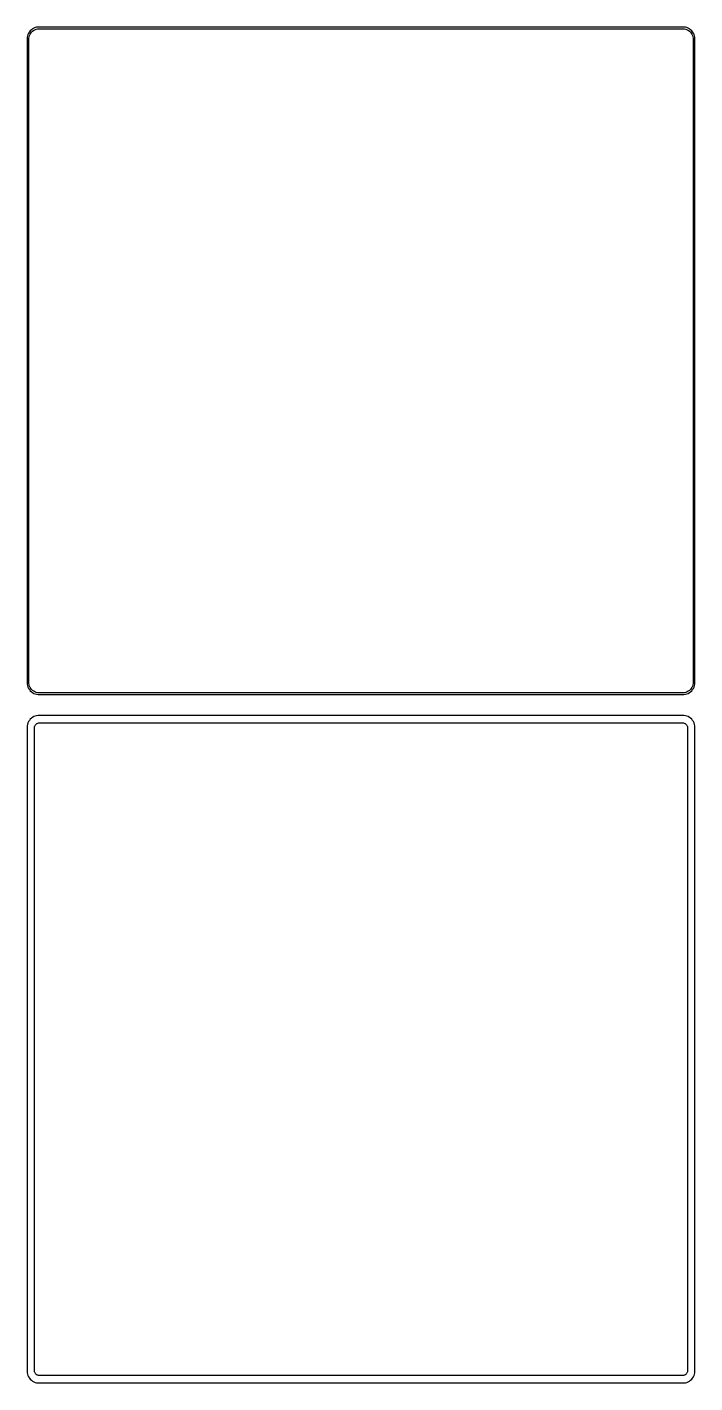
# Model space of a CAD drawing. Header units: metres. Extents: x -142 to 142, y 446 to 1024.
import ezdxf

# ---------------------------------------------------------------- set-up
doc = ezdxf.new("R2010")
doc.units = ezdxf.units.M

msp = doc.modelspace()

# ---------------------------------------------------------------- linework, layer by layer
for p, q in [((-142.461, 1020.13), (-142.5, 1019.5)), ((-142.5, 1019.5), (-142.5, 744.5)), ((-142.343, 1020.74), (-142.461, 1020.13)), ((-142.149, 1021.34), (-142.343, 1020.74)), ((-141.882, 1021.91), (-142.149, 1021.34)), ((-141.545, 1022.44), (-141.882, 1021.91)), ((-141.828, 1019.25), (-141.792, 1019.82)), ((-141.828, 744.75), (-141.828, 1019.25)), ((-141.792, 1019.82), (-141.685, 1020.39)), ((-141.685, 1020.39), (-141.507, 1020.94)), ((-141.145, 1022.92), (-141.545, 1022.44)), ((-141.507, 1020.94), (-141.262, 1021.46)), ((-141.262, 1021.46), (-140.954, 1021.94)), ((-140.687, 1023.35), (-141.145, 1022.92)), ((-140.954, 1021.94), (-140.588, 1022.38)), ((-140.179, 1023.72), (-140.687, 1023.35)), ((-140.588, 1022.38), (-140.168, 1022.78)), ((-139.629, 1024.02), (-140.179, 1023.72)), ((-140.168, 1022.78), (-139.703, 1023.12)), ((-139.703, 1023.12), (-139.199, 1023.39)), ((-139.045, 1024.26), (-139.629, 1024.02)), ((-139.199, 1023.39), (-138.665, 1023.6)), ((-138.437, 1024.41), (-139.045, 1024.26)), ((-138.665, 1023.6), (-138.108, 1023.75)), ((-137.814, 1024.49), (-138.437, 1024.41)), ((-138.108, 1023.75), (-137.537, 1023.82)), ((137.814, 1024.49), (-137.814, 1024.49)), ((-137.537, 1023.82), (137.537, 1023.82)), ((137.537, 1023.82), (138.108, 1023.75)), ((138.437, 1024.41), (137.814, 1024.49)), ((138.108, 1023.75), (138.665, 1023.6)), ((139.045, 1024.26), (138.437, 1024.41)), ((138.665, 1023.6), (139.199, 1023.39)), ((139.629, 1024.02), (139.045, 1024.26)), ((139.199, 1023.39), (139.703, 1023.12)), ((140.179, 1023.72), (139.629, 1024.02)), ((139.703, 1023.12), (140.168, 1022.78)), ((140.168, 1022.78), (140.588, 1022.38)), ((140.687, 1023.35), (140.179, 1023.72)), ((140.588, 1022.38), (140.954, 1021.94)), ((141.145, 1022.92), (140.687, 1023.35)), ((140.954, 1021.94), (141.262, 1021.46)), ((141.545, 1022.44), (141.145, 1022.92)), ((141.262, 1021.46), (141.507, 1020.94)), ((141.507, 1020.94), (141.685, 1020.39)), ((141.882, 1021.91), (141.545, 1022.44)), ((141.685, 1020.39), (141.792, 1019.82)), ((141.792, 1019.82), (141.828, 1019.25)), ((141.828, 1019.25), (141.828, 744.75)), ((142.149, 1021.34), (141.882, 1021.91)), ((142.343, 1020.74), (142.149, 1021.34)), ((142.461, 1020.13), (142.343, 1020.74)), ((142.5, 1019.5), (142.461, 1020.13)), ((142.5, 744.5), (142.5, 1019.5)), ((-142.5, 744.5), (-142.461, 743.873)), ((-142.461, 743.873), (-142.343, 743.257)), ((-142.343, 743.257), (-142.149, 742.659)), ((-142.149, 742.659), (-141.882, 742.091)), ((-141.882, 742.091), (-141.545, 741.561)), ((-141.792, 744.176), (-141.828, 744.75)), ((-141.685, 743.611), (-141.792, 744.176)), ((-141.507, 743.065), (-141.685, 743.611)), ((-141.545, 741.561), (-141.145, 741.077)), ((-141.262, 742.544), (-141.507, 743.065)), ((-140.954, 742.059), (-141.262, 742.544)), ((-140.588, 741.616), (-140.954, 742.059)), ((-140.168, 741.222), (-140.588, 741.616)), ((-139.703, 740.884), (-140.168, 741.222)), ((140.168, 741.222), (139.703, 740.884)), ((140.588, 741.616), (140.168, 741.222)), ((140.954, 742.059), (140.588, 741.616)), ((141.262, 742.544), (140.954, 742.059)), ((141.145, 741.077), (141.545, 741.561)), ((141.507, 743.065), (141.262, 742.544)), ((141.685, 743.611), (141.507, 743.065)), ((141.545, 741.561), (141.882, 742.091)), ((141.792, 744.176), (141.685, 743.611)), ((141.828, 744.75), (141.792, 744.176)), ((141.882, 742.091), (142.149, 742.659)), ((142.149, 742.659), (142.343, 743.257)), ((142.343, 743.257), (142.461, 743.873)), ((142.461, 743.873), (142.5, 744.5)), ((-141.145, 741.077), (-140.687, 740.647)), ((-140.687, 740.647), (-140.179, 740.278)), ((-140.179, 740.278), (-139.629, 739.976)), ((-139.199, 740.607), (-139.703, 740.884)), ((-139.629, 739.976), (-139.045, 739.745)), ((-138.665, 740.396), (-139.199, 740.607)), ((-139.045, 739.745), (-138.437, 739.589)), ((-138.108, 740.253), (-138.665, 740.396)), ((-138.437, 739.589), (-137.814, 739.51)), ((-137.537, 740.181), (-138.108, 740.253)), ((-137.814, 739.51), (137.814, 739.51)), ((137.537, 740.181), (-137.537, 740.181)), ((138.108, 740.253), (137.537, 740.181)), ((137.814, 739.51), (138.437, 739.589)), ((138.665, 740.396), (138.108, 740.253)), ((138.437, 739.589), (139.045, 739.745)), ((139.199, 740.607), (138.665, 740.396)), ((139.045, 739.745), (139.629, 739.976)), ((139.703, 740.884), (139.199, 740.607)), ((139.629, 739.976), (140.179, 740.278)), ((140.179, 740.278), (140.687, 740.647)), ((140.687, 740.647), (141.145, 741.077)), ((-140.179, 729.722), (-140.687, 729.353)), ((-139.629, 730.024), (-140.179, 729.722)), ((-139.045, 730.255), (-139.629, 730.024)), ((-138.437, 730.411), (-139.045, 730.255)), ((-137.814, 730.49), (-138.437, 730.411)), ((137.814, 730.49), (-137.814, 730.49)), ((138.437, 730.411), (137.814, 730.49)), ((139.045, 730.255), (138.437, 730.411)), ((139.629, 730.024), (139.045, 730.255)), ((140.179, 729.722), (139.629, 730.024)), ((140.687, 729.353), (140.179, 729.722)), ((-142.461, 726.127), (-142.5, 725.5)), ((-142.5, 725.5), (-142.5, 450.5)), ((-142.343, 726.743), (-142.461, 726.127)), ((-142.149, 727.341), (-142.343, 726.743)), ((-141.882, 727.909), (-142.149, 727.341)), ((-141.545, 728.439), (-141.882, 727.909)), ((-141.145, 728.923), (-141.545, 728.439)), ((-140.687, 729.353), (-141.145, 728.923)), ((-139.36, 725.25), (-139.343, 725.514)), ((-139.36, 450.75), (-139.36, 725.25)), ((-139.343, 725.514), (-139.293, 725.775)), ((-139.293, 725.775), (-139.211, 726.027)), ((-139.211, 726.027), (-139.099, 726.266)), ((-139.099, 726.266), (-138.957, 726.49)), ((-138.957, 726.49), (-138.788, 726.694)), ((-138.788, 726.694), (-138.595, 726.876)), ((-138.595, 726.876), (-138.38, 727.031)), ((-138.38, 727.031), (-138.148, 727.159)), ((-138.148, 727.159), (-137.902, 727.256)), ((-137.902, 727.256), (-137.645, 727.322)), ((-137.645, 727.322), (-137.382, 727.355)), ((-137.382, 727.355), (137.382, 727.355)), ((137.382, 727.355), (137.645, 727.322)), ((137.645, 727.322), (137.902, 727.256)), ((137.902, 727.256), (138.148, 727.159)), ((138.148, 727.159), (138.38, 727.031)), ((138.38, 727.031), (138.595, 726.876)), ((138.595, 726.876), (138.788, 726.694)), ((138.788, 726.694), (138.957, 726.49)), ((138.957, 726.49), (139.099, 726.266)), ((139.099, 726.266), (139.211, 726.027)), ((139.211, 726.027), (139.293, 725.775)), ((139.293, 725.775), (139.343, 725.514)), ((139.343, 725.514), (139.36, 725.25)), ((139.36, 725.25), (139.36, 450.75)), ((141.145, 728.923), (140.687, 729.353)), ((141.545, 728.439), (141.145, 728.923)), ((141.882, 727.909), (141.545, 728.439)), ((142.149, 727.341), (141.882, 727.909)), ((142.343, 726.743), (142.149, 727.341)), ((142.461, 726.127), (142.343, 726.743)), ((142.5, 725.5), (142.461, 726.127)), ((142.5, 450.5), (142.5, 725.5)), ((-142.5, 450.5), (-142.461, 449.873)), ((-142.461, 449.873), (-142.343, 449.257)), ((-142.343, 449.257), (-142.149, 448.659)), ((-142.149, 448.659), (-141.882, 448.091)), ((-141.882, 448.091), (-141.545, 447.561)), ((-141.545, 447.561), (-141.145, 447.077)), ((-141.145, 447.077), (-140.687, 446.647)), ((-140.687, 446.647), (-140.179, 446.278)), ((-140.179, 446.278), (-139.629, 445.976)), ((-139.629, 445.976), (-139.045, 445.745)), ((-139.343, 450.486), (-139.36, 450.75)), ((-139.293, 450.225), (-139.343, 450.486)), ((-139.211, 449.973), (-139.293, 450.225)), ((-139.099, 449.734), (-139.211, 449.973)), ((-138.957, 449.51), (-139.099, 449.734)), ((-138.788, 449.306), (-138.957, 449.51)), ((-138.595, 449.124), (-138.788, 449.306)), ((-138.38, 448.969), (-138.595, 449.124)), ((-138.148, 448.841), (-138.38, 448.969)), ((-137.902, 448.744), (-138.148, 448.841)), ((-137.645, 448.678), (-137.902, 448.744)), ((-137.382, 448.645), (-137.645, 448.678)), ((137.382, 448.645), (-137.382, 448.645)), ((137.645, 448.678), (137.382, 448.645)), ((137.902, 448.744), (137.645, 448.678)), ((138.148, 448.841), (137.902, 448.744)), ((138.38, 448.969), (138.148, 448.841)), ((138.595, 449.124), (138.38, 448.969)), ((138.788, 449.306), (138.595, 449.124)), ((138.957, 449.51), (138.788, 449.306)), ((139.099, 449.734), (138.957, 449.51)), ((139.045, 445.745), (139.629, 445.976)), ((139.211, 449.973), (139.099, 449.734)), ((139.293, 450.225), (139.211, 449.973)), ((139.343, 450.486), (139.293, 450.225)), ((139.36, 450.75), (139.343, 450.486)), ((139.629, 445.976), (140.179, 446.278)), ((140.179, 446.278), (140.687, 446.647)), ((140.687, 446.647), (141.145, 447.077)), ((141.145, 447.077), (141.545, 447.561)), ((141.545, 447.561), (141.882, 448.091)), ((141.882, 448.091), (142.149, 448.659)), ((142.149, 448.659), (142.343, 449.257)), ((142.343, 449.257), (142.461, 449.873)), ((142.461, 449.873), (142.5, 450.5)), ((-139.045, 445.745), (-138.437, 445.589)), ((-138.437, 445.589), (-137.814, 445.51)), ((-137.814, 445.51), (137.814, 445.51)), ((137.814, 445.51), (138.437, 445.589)), ((138.437, 445.589), (139.045, 445.745))]:
    msp.add_line(p, q)

doc.saveas('drawing.dxf')
